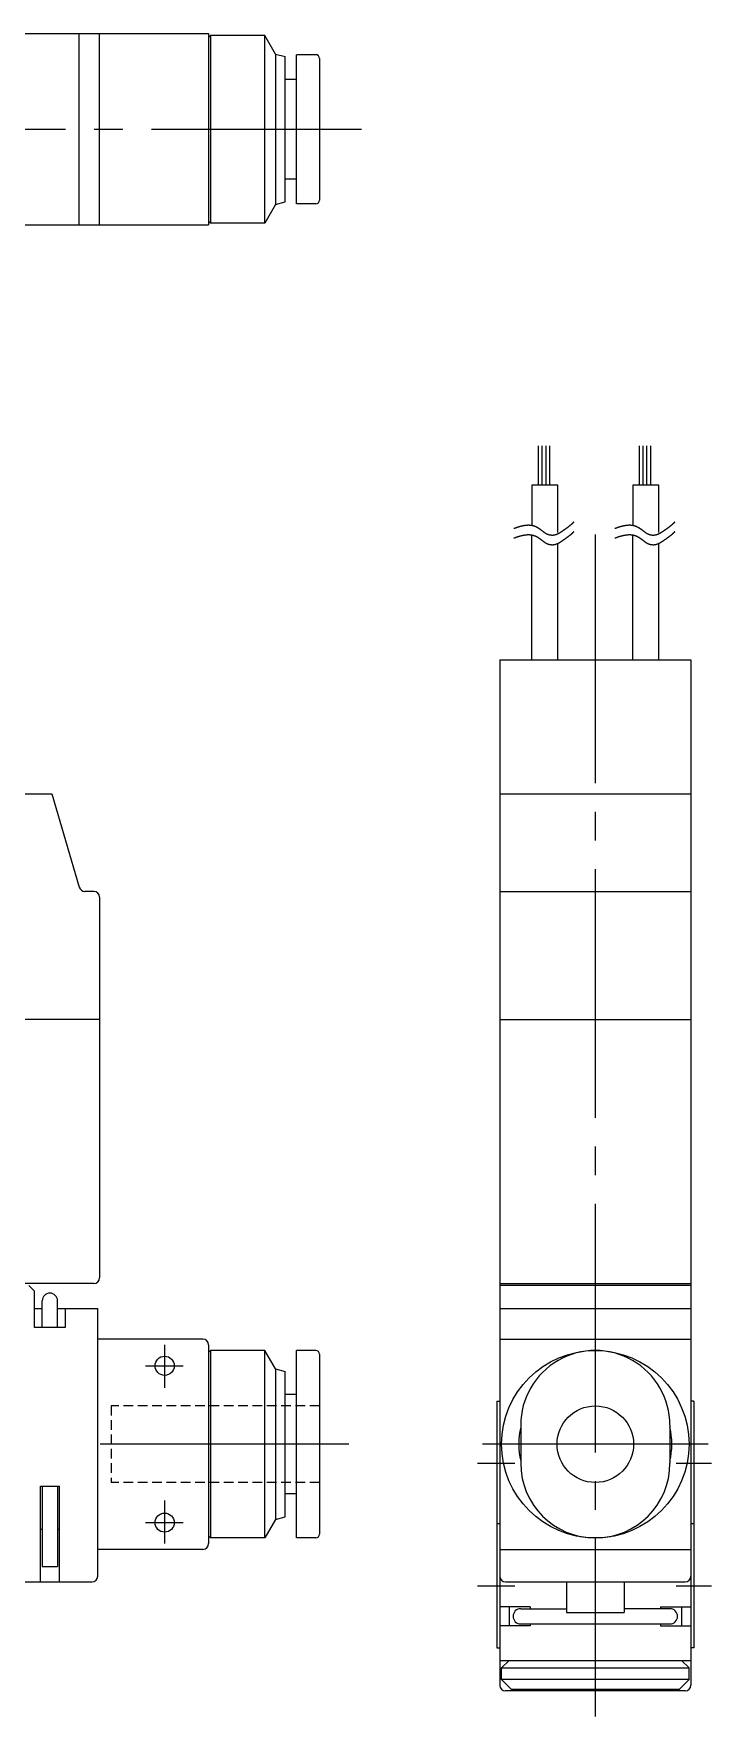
# Model space of a CAD drawing. Extents: x 47 to 209, y 151 to 271.
# Drawn here: x 174.1 to 209.5, y 183.3 to 271.3 of the extents above; entities that cross this region are included whole.
import ezdxf

# ---------------------------------------------------------------- set-up
doc = ezdxf.new("R2010")
doc.units = 0
doc.linetypes.add('CENTER', pattern=[17.5, 13, -1.5, 1.5, -1.5])
doc.linetypes.add('DASHED', pattern=[0.75, 0.5, -0.25])
doc.layers.get('0').update_dxf_attribs({"linetype": 'CONTINUOUS'})
doc.layers.add('CENTER', color=1, linetype='CENTER')

msp = doc.modelspace()

# ---------------------------------------------------------------- linework, layer by layer
at = {"color": 7, "linetype": 'CONTINUOUS'}
for p, q in [((113.508, 271.308), (183.208, 271.308)), ((176.445, 261.308), (176.445, 271.308)), ((177.508, 261.308), (177.508, 271.308)), ((183.208, 271.308), (183.208, 261.308)), ((183.208, 271.108), (183.308, 271.208)), ((183.308, 271.208), (183.308, 261.408)), ((186.151, 271.208), (183.308, 271.208)), ((186.151, 261.408), (186.151, 271.208)), ((186.708, 270.242), (186.151, 271.208)), ((186.708, 270.242), (186.708, 262.374)), ((186.708, 270.242), (187.208, 270.108)), ((187.208, 262.508), (187.208, 270.108)), ((188.808, 270.208), (187.808, 270.208)), ((187.808, 262.408), (187.808, 270.208)), ((189.008, 270.008), (189.008, 262.608)), ((187.808, 268.908), (187.208, 268.908)), ((187.808, 263.708), (187.208, 263.708)), ((186.708, 262.374), (186.151, 261.408)), ((186.708, 262.374), (187.208, 262.508)), ((188.808, 262.408), (187.808, 262.408)), ((113.508, 261.308), (183.208, 261.308)), ((183.308, 261.408), (183.208, 261.508)), ((186.151, 261.408), (183.308, 261.408)), ((200.451, 247.696), (200.451, 249.752)), ((200.651, 247.696), (200.651, 249.752)), ((200.851, 247.696), (200.851, 249.752)), ((201.051, 247.696), (201.051, 249.752)), ((205.731, 247.696), (205.731, 249.752)), ((205.931, 247.696), (205.931, 249.752)), ((206.131, 247.696), (206.131, 249.752)), ((206.331, 247.696), (206.331, 249.752)), ((200.114, 247.696), (200.114, 245.589)), ((201.464, 247.696), (200.114, 247.696)), ((201.464, 245.232), (201.464, 247.696)), ((205.394, 247.696), (205.394, 245.589)), ((206.744, 247.696), (205.394, 247.696)), ((206.744, 245.232), (206.744, 247.696)), ((200.114, 238.562), (200.114, 245.083)), ((201.464, 238.562), (201.464, 244.645)), ((205.394, 238.562), (205.394, 245.083)), ((206.744, 238.562), (206.744, 244.645)), ((198.429, 238.562), (198.429, 184.962)), ((198.429, 238.562), (208.429, 238.562)), ((208.429, 238.562), (208.429, 184.962)), ((167.008, 231.562), (175.008, 231.562)), ((175.008, 231.562), (176.445, 226.677)), ((198.429, 231.562), (208.429, 231.562)), ((177.208, 226.462), (176.733, 226.462)), ((177.508, 226.162), (177.508, 206.262)), ((198.429, 226.462), (208.429, 226.462)), ((177.508, 219.762), (149.508, 219.762)), ((198.429, 219.762), (208.429, 219.762)), ((177.208, 205.962), (161.008, 205.962)), ((173.808, 205.862), (174.108, 205.562)), ((198.429, 205.962), (208.429, 205.962)), ((208.429, 205.862), (198.429, 205.862)), ((174.108, 203.662), (174.108, 205.562)), ((174.508, 203.662), (174.508, 205.062)), ((175.308, 203.662), (175.308, 205.062)), ((174.108, 204.662), (174.508, 204.662)), ((175.308, 204.662), (177.408, 204.662)), ((175.708, 204.662), (175.708, 203.662)), ((177.408, 190.662), (177.408, 204.662)), ((198.429, 204.662), (208.429, 204.662)), ((175.708, 203.662), (174.108, 203.662)), ((182.908, 203.062), (177.408, 203.062)), ((183.208, 202.762), (183.208, 192.362)), ((183.208, 202.362), (183.308, 202.462)), ((183.308, 202.462), (183.308, 192.662)), ((186.151, 202.462), (183.308, 202.462)), ((186.151, 192.662), (186.151, 202.462)), ((186.708, 201.496), (186.151, 202.462)), ((188.808, 202.462), (187.808, 202.462)), ((187.808, 192.662), (187.808, 202.462)), ((198.429, 203.062), (208.429, 203.062)), ((186.708, 201.496), (186.708, 193.628)), ((186.708, 201.496), (187.208, 201.362)), ((189.008, 202.262), (189.008, 192.862)), ((187.208, 193.762), (187.208, 201.362)), ((187.808, 200.162), (187.208, 200.162)), ((198.279, 199.812), (198.429, 199.812)), ((198.279, 199.812), (198.279, 186.912)), ((208.579, 199.812), (208.429, 199.812)), ((208.579, 199.812), (208.579, 186.912)), ((199.529, 198.562), (199.529, 196.562)), ((207.329, 198.562), (207.329, 196.562)), ((174.408, 195.362), (175.408, 195.362)), ((174.408, 190.362), (174.408, 195.362)), ((174.508, 195.362), (174.508, 191.162)), ((175.308, 195.362), (175.308, 191.162)), ((175.408, 190.362), (175.408, 195.362)), ((187.808, 194.962), (187.208, 194.962)), ((186.708, 193.628), (186.151, 192.662)), ((186.708, 193.628), (187.208, 193.762)), ((174.408, 193.114), (174.508, 193.114)), ((175.308, 193.114), (175.408, 193.114)), ((183.308, 192.662), (183.208, 192.762)), ((198.279, 193.412), (198.429, 193.412)), ((208.429, 193.412), (208.579, 193.412)), ((182.908, 192.062), (177.408, 192.062)), ((186.151, 192.662), (183.308, 192.662)), ((188.808, 192.662), (187.808, 192.662)), ((198.429, 192.062), (208.429, 192.062)), ((174.508, 191.162), (175.308, 191.162)), ((172.932, 190.362), (177.108, 190.362)), ((198.729, 190.362), (208.129, 190.362)), ((201.929, 190.362), (201.929, 188.762)), ((204.929, 190.362), (204.929, 188.762)), ((200.029, 189.062), (198.429, 189.062)), ((198.929, 189.062), (198.929, 188.062)), ((199.529, 188.962), (201.929, 188.962)), ((200.029, 189.062), (200.029, 188.962)), ((201.929, 188.762), (204.929, 188.762)), ((207.329, 188.962), (204.929, 188.962)), ((206.829, 189.062), (206.829, 188.962)), ((206.829, 189.062), (208.429, 189.062)), ((207.929, 189.062), (207.929, 188.062)), ((200.029, 188.062), (198.429, 188.062)), ((199.529, 188.162), (207.329, 188.162)), ((200.029, 188.162), (200.029, 188.062)), ((206.829, 188.162), (206.829, 188.062)), ((206.829, 188.062), (208.429, 188.062)), ((198.279, 186.912), (198.429, 186.912)), ((208.579, 186.912), (208.429, 186.912)), ((198.429, 186.262), (208.429, 186.262)), ((198.929, 186.262), (198.529, 185.862)), ((198.529, 185.262), (198.529, 185.862)), ((198.529, 185.862), (208.329, 185.862)), ((207.929, 186.262), (208.329, 185.862)), ((208.329, 185.262), (208.329, 185.862)), ((208.329, 185.262), (198.529, 185.262)), ((198.529, 185.262), (199.029, 184.762)), ((199.029, 184.762), (207.829, 184.762)), ((207.829, 184.762), (208.329, 185.262)), ((208.129, 184.662), (198.729, 184.662))]:
    msp.add_line(p, q, dxfattribs=at)
at = {"color": 3, "linetype": 'DASHED'}
for p, q in [((189.008, 199.562), (178.108, 199.562)), ((178.108, 199.562), (178.108, 195.562)), ((189.008, 195.562), (178.108, 195.562))]:
    msp.add_line(p, q, dxfattribs=at)
at = {"color": 3}
for points in [[(202.309, 245.776, 0), (202.302, 245.769, 0), (202.294, 245.761, 0), (202.286, 245.753, 0), (202.279, 245.745, 0), (202.271, 245.737, 0), (202.263, 245.73, 0), (202.255, 245.722, 0), (202.247, 245.714, 0), (202.24, 245.707, 0), (202.232, 245.699, 0), (202.224, 245.692, 0), (202.216, 245.685, 0), (202.208, 245.677, 0), (202.2, 245.67, 0), (202.192, 245.663, 0), (202.184, 245.655, 0), (202.175, 245.648, 0), (202.167, 245.641, 0), (202.159, 245.634, 0), (202.151, 245.627, 0), (202.143, 245.62, 0), (202.134, 245.613, 0), (202.126, 245.606, 0), (202.118, 245.599, 0), (202.109, 245.592, 0), (202.101, 245.585, 0), (202.093, 245.578, 0), (202.084, 245.571, 0), (202.076, 245.564, 0), (202.067, 245.557, 0), (202.059, 245.55, 0), (202.05, 245.544, 0), (202.041, 245.537, 0), (202.033, 245.53, 0), (202.024, 245.524, 0), (202.016, 245.517, 0), (202.007, 245.51, 0), (201.998, 245.504, 0), (201.989, 245.497, 0), (201.981, 245.49, 0), (201.972, 245.484, 0), (201.963, 245.477, 0), (201.954, 245.471, 0), (201.945, 245.464, 0), (201.936, 245.458, 0), (201.928, 245.451, 0), (201.919, 245.445, 0), (201.91, 245.438, 0), (201.901, 245.432, 0), (201.892, 245.426, 0), (201.883, 245.419, 0), (201.874, 245.413, 0), (201.865, 245.406, 0), (201.856, 245.4, 0), (201.847, 245.394, 0), (201.837, 245.387, 0), (201.828, 245.381, 0), (201.819, 245.374, 0), (201.81, 245.368, 0), (201.801, 245.362, 0), (201.792, 245.355, 0), (201.782, 245.349, 0), (201.773, 245.343, 0), (201.764, 245.336, 0), (201.755, 245.33, 0), (201.745, 245.323, 0), (201.736, 245.317, 0), (201.727, 245.311, 0), (201.717, 245.304, 0), (201.708, 245.298, 0), (201.699, 245.292, 0), (201.689, 245.285, 0), (201.68, 245.279, 0), (201.671, 245.273, 0), (201.661, 245.266, 0), (201.652, 245.26, 0), (201.642, 245.254, 0), (201.633, 245.248, 0), (201.623, 245.242, 0), (201.614, 245.235, 0), (201.604, 245.229, 0), (201.595, 245.223, 0), (201.585, 245.217, 0), (201.575, 245.212, 0), (201.566, 245.206, 0), (201.556, 245.2, 0), (201.546, 245.194, 0), (201.537, 245.189, 0), (201.527, 245.183, 0), (201.517, 245.178, 0), (201.507, 245.173, 0), (201.497, 245.167, 0), (201.488, 245.162, 0), (201.478, 245.157, 0), (201.468, 245.152, 0), (201.458, 245.147, 0), (201.448, 245.143, 0), (201.438, 245.138, 0), (201.428, 245.134, 0), (201.418, 245.13, 0), (201.407, 245.125, 0), (201.397, 245.121, 0), (201.387, 245.118, 0), (201.377, 245.114, 0), (201.366, 245.11, 0), (201.356, 245.107, 0), (201.346, 245.104, 0), (201.335, 245.101, 0), (201.325, 245.098, 0), (201.315, 245.095, 0), (201.304, 245.092, 0), (201.293, 245.09, 0), (201.283, 245.088, 0), (201.272, 245.086, 0), (201.261, 245.084, 0), (201.251, 245.083, 0), (201.24, 245.081, 0), (201.229, 245.08, 0), (201.218, 245.079, 0), (201.207, 245.079, 0), (201.196, 245.078, 0), (201.185, 245.078, 0), (201.174, 245.078, 0), (201.163, 245.078, 0), (201.152, 245.078, 0), (201.141, 245.079, 0), (201.13, 245.08, 0), (201.119, 245.08, 0), (201.108, 245.082, 0), (201.097, 245.083, 0), (201.086, 245.084, 0), (201.075, 245.086, 0), (201.064, 245.088, 0), (201.053, 245.09, 0), (201.042, 245.093, 0), (201.032, 245.095, 0), (201.021, 245.098, 0), (201.01, 245.101, 0), (200.999, 245.104, 0), (200.989, 245.107, 0), (200.978, 245.11, 0), (200.968, 245.114, 0), (200.958, 245.118, 0), (200.947, 245.121, 0), (200.937, 245.125, 0), (200.927, 245.13, 0), (200.917, 245.134, 0), (200.907, 245.139, 0), (200.898, 245.143, 0), (200.888, 245.148, 0), (200.878, 245.153, 0), (200.869, 245.158, 0), (200.859, 245.163, 0), (200.85, 245.169, 0), (200.84, 245.174, 0), (200.831, 245.18, 0), (200.822, 245.186, 0), (200.812, 245.191, 0), (200.803, 245.197, 0), (200.794, 245.203, 0), (200.785, 245.209, 0), (200.776, 245.215, 0), (200.767, 245.222, 0), (200.758, 245.228, 0), (200.749, 245.234, 0), (200.74, 245.241, 0), (200.731, 245.247, 0), (200.722, 245.254, 0), (200.714, 245.26, 0), (200.705, 245.267, 0), (200.696, 245.274, 0), (200.687, 245.28, 0), (200.679, 245.287, 0), (200.67, 245.294, 0), (200.661, 245.301, 0), (200.652, 245.308, 0), (200.644, 245.314, 0), (200.635, 245.321, 0), (200.626, 245.328, 0), (200.617, 245.335, 0), (200.609, 245.342, 0), (200.6, 245.348, 0), (200.591, 245.355, 0), (200.582, 245.362, 0), (200.573, 245.369, 0), (200.564, 245.375, 0), (200.556, 245.382, 0), (200.547, 245.389, 0), (200.538, 245.395, 0), (200.529, 245.402, 0), (200.52, 245.408, 0), (200.51, 245.414, 0), (200.501, 245.421, 0), (200.492, 245.427, 0), (200.483, 245.433, 0), (200.473, 245.439, 0), (200.464, 245.445, 0), (200.455, 245.451, 0), (200.445, 245.457, 0), (200.436, 245.463, 0), (200.426, 245.468, 0), (200.417, 245.474, 0), (200.407, 245.479, 0), (200.397, 245.485, 0), (200.387, 245.49, 0), (200.378, 245.495, 0), (200.368, 245.5, 0), (200.358, 245.505, 0), (200.348, 245.51, 0), (200.338, 245.515, 0), (200.328, 245.52, 0), (200.318, 245.524, 0), (200.308, 245.529, 0), (200.298, 245.533, 0), (200.288, 245.537, 0), (200.277, 245.541, 0), (200.267, 245.545, 0), (200.257, 245.549, 0), (200.246, 245.553, 0), (200.236, 245.557, 0), (200.226, 245.56, 0), (200.215, 245.563, 0), (200.205, 245.567, 0), (200.194, 245.57, 0), (200.184, 245.573, 0), (200.173, 245.575, 0), (200.163, 245.578, 0), (200.152, 245.581, 0), (200.141, 245.583, 0), (200.131, 245.585, 0), (200.12, 245.587, 0), (200.109, 245.589, 0), (200.099, 245.591, 0), (200.088, 245.593, 0), (200.077, 245.595, 0), (200.066, 245.596, 0), (200.056, 245.597, 0), (200.045, 245.599, 0), (200.034, 245.6, 0), (200.023, 245.601, 0), (200.012, 245.601, 0), (200.001, 245.602, 0), (199.99, 245.603, 0), (199.979, 245.603, 0), (199.968, 245.603, 0), (199.957, 245.604, 0), (199.946, 245.604, 0), (199.935, 245.604, 0), (199.924, 245.604, 0), (199.913, 245.604, 0), (199.902, 245.603, 0), (199.891, 245.603, 0), (199.88, 245.602, 0), (199.869, 245.602, 0), (199.858, 245.601, 0), (199.847, 245.6, 0), (199.836, 245.599, 0), (199.825, 245.598, 0), (199.814, 245.597, 0), (199.803, 245.596, 0), (199.792, 245.595, 0), (199.781, 245.594, 0), (199.77, 245.592, 0), (199.759, 245.591, 0), (199.748, 245.589, 0), (199.736, 245.588, 0), (199.725, 245.586, 0), (199.714, 245.584, 0), (199.703, 245.583, 0), (199.692, 245.581, 0), (199.681, 245.579, 0), (199.67, 245.577, 0), (199.659, 245.575, 0), (199.648, 245.572, 0), (199.637, 245.57, 0), (199.626, 245.568, 0), (199.615, 245.566, 0), (199.605, 245.563, 0), (199.594, 245.561, 0), (199.583, 245.559, 0), (199.572, 245.556, 0), (199.561, 245.554, 0), (199.55, 245.551, 0), (199.539, 245.548, 0), (199.529, 245.546, 0), (199.518, 245.543, 0), (199.507, 245.54, 0), (199.496, 245.537, 0), (199.486, 245.535, 0), (199.475, 245.532, 0), (199.464, 245.529, 0), (199.454, 245.526, 0), (199.443, 245.523, 0), (199.432, 245.52, 0), (199.422, 245.517, 0), (199.411, 245.514, 0), (199.401, 245.511, 0), (199.39, 245.508, 0), (199.38, 245.504, 0), (199.369, 245.501, 0), (199.359, 245.498, 0), (199.348, 245.494, 0), (199.338, 245.491, 0), (199.328, 245.487, 0), (199.317, 245.484, 0), (199.307, 245.48, 0), (199.297, 245.477, 0), (199.286, 245.473, 0), (199.276, 245.469, 0), (199.266, 245.465, 0), (199.256, 245.461, 0), (199.245, 245.458, 0), (199.235, 245.454, 0), (199.225, 245.449, 0), (199.215, 245.445, 0), (199.205, 245.441, 0), (199.195, 245.437, 0), (199.185, 245.433, 0), (199.175, 245.428, 0)], [(207.589, 245.776, 0), (207.582, 245.769, 0), (207.574, 245.761, 0), (207.566, 245.753, 0), (207.559, 245.745, 0), (207.551, 245.737, 0), (207.543, 245.73, 0), (207.535, 245.722, 0), (207.527, 245.714, 0), (207.52, 245.707, 0), (207.512, 245.699, 0), (207.504, 245.692, 0), (207.496, 245.685, 0), (207.488, 245.677, 0), (207.48, 245.67, 0), (207.472, 245.663, 0), (207.464, 245.655, 0), (207.455, 245.648, 0), (207.447, 245.641, 0), (207.439, 245.634, 0), (207.431, 245.627, 0), (207.423, 245.62, 0), (207.414, 245.613, 0), (207.406, 245.606, 0), (207.398, 245.599, 0), (207.389, 245.592, 0), (207.381, 245.585, 0), (207.373, 245.578, 0), (207.364, 245.571, 0), (207.356, 245.564, 0), (207.347, 245.557, 0), (207.339, 245.55, 0), (207.33, 245.544, 0), (207.321, 245.537, 0), (207.313, 245.53, 0), (207.304, 245.524, 0), (207.296, 245.517, 0), (207.287, 245.51, 0), (207.278, 245.504, 0), (207.269, 245.497, 0), (207.261, 245.49, 0), (207.252, 245.484, 0), (207.243, 245.477, 0), (207.234, 245.471, 0), (207.225, 245.464, 0), (207.216, 245.458, 0), (207.208, 245.451, 0), (207.199, 245.445, 0), (207.19, 245.438, 0), (207.181, 245.432, 0), (207.172, 245.426, 0), (207.163, 245.419, 0), (207.154, 245.413, 0), (207.145, 245.406, 0), (207.136, 245.4, 0), (207.126, 245.394, 0), (207.117, 245.387, 0), (207.108, 245.381, 0), (207.099, 245.374, 0), (207.09, 245.368, 0), (207.081, 245.362, 0), (207.072, 245.355, 0), (207.062, 245.349, 0), (207.053, 245.343, 0), (207.044, 245.336, 0), (207.035, 245.33, 0), (207.025, 245.323, 0), (207.016, 245.317, 0), (207.007, 245.311, 0), (206.997, 245.304, 0), (206.988, 245.298, 0), (206.979, 245.292, 0), (206.969, 245.285, 0), (206.96, 245.279, 0), (206.951, 245.273, 0), (206.941, 245.266, 0), (206.932, 245.26, 0), (206.922, 245.254, 0), (206.913, 245.248, 0), (206.903, 245.242, 0), (206.894, 245.235, 0), (206.884, 245.229, 0), (206.875, 245.223, 0), (206.865, 245.217, 0), (206.855, 245.212, 0), (206.846, 245.206, 0), (206.836, 245.2, 0), (206.826, 245.194, 0), (206.817, 245.189, 0), (206.807, 245.183, 0), (206.797, 245.178, 0), (206.787, 245.173, 0), (206.777, 245.167, 0), (206.768, 245.162, 0), (206.758, 245.157, 0), (206.748, 245.152, 0), (206.738, 245.147, 0), (206.728, 245.143, 0), (206.718, 245.138, 0), (206.708, 245.134, 0), (206.698, 245.13, 0), (206.687, 245.125, 0), (206.677, 245.121, 0), (206.667, 245.118, 0), (206.657, 245.114, 0), (206.646, 245.11, 0), (206.636, 245.107, 0), (206.626, 245.104, 0), (206.615, 245.101, 0), (206.605, 245.098, 0), (206.594, 245.095, 0), (206.584, 245.092, 0), (206.573, 245.09, 0), (206.563, 245.088, 0), (206.552, 245.086, 0), (206.541, 245.084, 0), (206.531, 245.083, 0), (206.52, 245.081, 0), (206.509, 245.08, 0), (206.498, 245.079, 0), (206.487, 245.079, 0), (206.476, 245.078, 0), (206.465, 245.078, 0), (206.454, 245.078, 0), (206.443, 245.078, 0), (206.432, 245.078, 0), (206.421, 245.079, 0), (206.41, 245.08, 0), (206.399, 245.08, 0), (206.388, 245.082, 0), (206.377, 245.083, 0), (206.366, 245.084, 0), (206.355, 245.086, 0), (206.344, 245.088, 0), (206.333, 245.09, 0), (206.322, 245.093, 0), (206.312, 245.095, 0), (206.301, 245.098, 0), (206.29, 245.101, 0), (206.279, 245.104, 0), (206.269, 245.107, 0), (206.258, 245.11, 0), (206.248, 245.114, 0), (206.238, 245.118, 0), (206.227, 245.121, 0), (206.217, 245.125, 0), (206.207, 245.13, 0), (206.197, 245.134, 0), (206.187, 245.139, 0), (206.177, 245.143, 0), (206.168, 245.148, 0), (206.158, 245.153, 0), (206.149, 245.158, 0), (206.139, 245.163, 0), (206.13, 245.169, 0), (206.12, 245.174, 0), (206.111, 245.18, 0), (206.102, 245.186, 0), (206.092, 245.191, 0), (206.083, 245.197, 0), (206.074, 245.203, 0), (206.065, 245.209, 0), (206.056, 245.215, 0), (206.047, 245.222, 0), (206.038, 245.228, 0), (206.029, 245.234, 0), (206.02, 245.241, 0), (206.011, 245.247, 0), (206.002, 245.254, 0), (205.994, 245.26, 0), (205.985, 245.267, 0), (205.976, 245.274, 0), (205.967, 245.28, 0), (205.959, 245.287, 0), (205.95, 245.294, 0), (205.941, 245.301, 0), (205.932, 245.308, 0), (205.924, 245.314, 0), (205.915, 245.321, 0), (205.906, 245.328, 0), (205.897, 245.335, 0), (205.889, 245.342, 0), (205.88, 245.348, 0), (205.871, 245.355, 0), (205.862, 245.362, 0), (205.853, 245.369, 0), (205.844, 245.375, 0), (205.836, 245.382, 0), (205.827, 245.389, 0), (205.818, 245.395, 0), (205.809, 245.402, 0), (205.8, 245.408, 0), (205.79, 245.414, 0), (205.781, 245.421, 0), (205.772, 245.427, 0), (205.763, 245.433, 0), (205.753, 245.439, 0), (205.744, 245.445, 0), (205.735, 245.451, 0), (205.725, 245.457, 0), (205.716, 245.463, 0), (205.706, 245.468, 0), (205.697, 245.474, 0), (205.687, 245.479, 0), (205.677, 245.485, 0), (205.667, 245.49, 0), (205.658, 245.495, 0), (205.648, 245.5, 0), (205.638, 245.505, 0), (205.628, 245.51, 0), (205.618, 245.515, 0), (205.608, 245.52, 0), (205.598, 245.524, 0), (205.588, 245.529, 0), (205.578, 245.533, 0), (205.568, 245.537, 0), (205.557, 245.541, 0), (205.547, 245.545, 0), (205.537, 245.549, 0), (205.526, 245.553, 0), (205.516, 245.557, 0), (205.506, 245.56, 0), (205.495, 245.563, 0), (205.485, 245.567, 0), (205.474, 245.57, 0), (205.464, 245.573, 0), (205.453, 245.575, 0), (205.443, 245.578, 0), (205.432, 245.581, 0), (205.421, 245.583, 0), (205.411, 245.585, 0), (205.4, 245.587, 0), (205.389, 245.589, 0), (205.379, 245.591, 0), (205.368, 245.593, 0), (205.357, 245.595, 0), (205.346, 245.596, 0), (205.336, 245.597, 0), (205.325, 245.599, 0), (205.314, 245.6, 0), (205.303, 245.601, 0), (205.292, 245.601, 0), (205.281, 245.602, 0), (205.27, 245.603, 0), (205.259, 245.603, 0), (205.248, 245.603, 0), (205.237, 245.604, 0), (205.226, 245.604, 0), (205.215, 245.604, 0), (205.204, 245.604, 0), (205.193, 245.604, 0), (205.182, 245.603, 0), (205.171, 245.603, 0), (205.16, 245.602, 0), (205.149, 245.602, 0), (205.138, 245.601, 0), (205.127, 245.6, 0), (205.116, 245.599, 0), (205.105, 245.598, 0), (205.094, 245.597, 0), (205.083, 245.596, 0), (205.072, 245.595, 0), (205.061, 245.594, 0), (205.05, 245.592, 0), (205.039, 245.591, 0), (205.028, 245.589, 0), (205.016, 245.588, 0), (205.005, 245.586, 0), (204.994, 245.584, 0), (204.983, 245.583, 0), (204.972, 245.581, 0), (204.961, 245.579, 0), (204.95, 245.577, 0), (204.939, 245.575, 0), (204.928, 245.572, 0), (204.917, 245.57, 0), (204.906, 245.568, 0), (204.895, 245.566, 0), (204.885, 245.563, 0), (204.874, 245.561, 0), (204.863, 245.559, 0), (204.852, 245.556, 0), (204.841, 245.554, 0), (204.83, 245.551, 0), (204.819, 245.548, 0), (204.809, 245.546, 0), (204.798, 245.543, 0), (204.787, 245.54, 0), (204.776, 245.537, 0), (204.766, 245.535, 0), (204.755, 245.532, 0), (204.744, 245.529, 0), (204.734, 245.526, 0), (204.723, 245.523, 0), (204.712, 245.52, 0), (204.702, 245.517, 0), (204.691, 245.514, 0), (204.681, 245.511, 0), (204.67, 245.508, 0), (204.66, 245.504, 0), (204.649, 245.501, 0), (204.639, 245.498, 0), (204.628, 245.494, 0), (204.618, 245.491, 0), (204.608, 245.487, 0), (204.597, 245.484, 0), (204.587, 245.48, 0), (204.577, 245.477, 0), (204.566, 245.473, 0), (204.556, 245.469, 0), (204.546, 245.465, 0), (204.536, 245.461, 0), (204.525, 245.458, 0), (204.515, 245.454, 0), (204.505, 245.449, 0), (204.495, 245.445, 0), (204.485, 245.441, 0), (204.475, 245.437, 0), (204.465, 245.433, 0), (204.455, 245.428, 0)], [(202.309, 245.271, 0), (202.302, 245.263, 0), (202.294, 245.255, 0), (202.286, 245.248, 0), (202.279, 245.24, 0), (202.271, 245.232, 0), (202.263, 245.224, 0), (202.255, 245.217, 0), (202.247, 245.209, 0), (202.24, 245.202, 0), (202.232, 245.194, 0), (202.224, 245.187, 0), (202.216, 245.179, 0), (202.208, 245.172, 0), (202.2, 245.165, 0), (202.192, 245.157, 0), (202.184, 245.15, 0), (202.175, 245.143, 0), (202.167, 245.136, 0), (202.159, 245.129, 0), (202.151, 245.121, 0), (202.143, 245.114, 0), (202.134, 245.107, 0), (202.126, 245.1, 0), (202.118, 245.093, 0), (202.109, 245.086, 0), (202.101, 245.079, 0), (202.093, 245.073, 0), (202.084, 245.066, 0), (202.076, 245.059, 0), (202.067, 245.052, 0), (202.059, 245.045, 0), (202.05, 245.039, 0), (202.041, 245.032, 0), (202.033, 245.025, 0), (202.024, 245.018, 0), (202.016, 245.012, 0), (202.007, 245.005, 0), (201.998, 244.998, 0), (201.989, 244.992, 0), (201.981, 244.985, 0), (201.972, 244.979, 0), (201.963, 244.972, 0), (201.954, 244.966, 0), (201.945, 244.959, 0), (201.936, 244.953, 0), (201.928, 244.946, 0), (201.919, 244.94, 0), (201.91, 244.933, 0), (201.901, 244.927, 0), (201.892, 244.92, 0), (201.883, 244.914, 0), (201.874, 244.907, 0), (201.865, 244.901, 0), (201.856, 244.895, 0), (201.847, 244.888, 0), (201.837, 244.882, 0), (201.828, 244.876, 0), (201.819, 244.869, 0), (201.81, 244.863, 0), (201.801, 244.856, 0), (201.792, 244.85, 0), (201.782, 244.844, 0), (201.773, 244.837, 0), (201.764, 244.831, 0), (201.755, 244.825, 0), (201.745, 244.818, 0), (201.736, 244.812, 0), (201.727, 244.806, 0), (201.717, 244.799, 0), (201.708, 244.793, 0), (201.699, 244.786, 0), (201.689, 244.78, 0), (201.68, 244.774, 0), (201.671, 244.767, 0), (201.661, 244.761, 0), (201.652, 244.755, 0), (201.642, 244.749, 0), (201.633, 244.742, 0), (201.623, 244.736, 0), (201.614, 244.73, 0), (201.604, 244.724, 0), (201.595, 244.718, 0), (201.585, 244.712, 0), (201.575, 244.706, 0), (201.566, 244.701, 0), (201.556, 244.695, 0), (201.546, 244.689, 0), (201.537, 244.684, 0), (201.527, 244.678, 0), (201.517, 244.673, 0), (201.507, 244.667, 0), (201.497, 244.662, 0), (201.488, 244.657, 0), (201.478, 244.652, 0), (201.468, 244.647, 0), (201.458, 244.642, 0), (201.448, 244.638, 0), (201.438, 244.633, 0), (201.428, 244.629, 0), (201.418, 244.624, 0), (201.407, 244.62, 0), (201.397, 244.616, 0), (201.387, 244.612, 0), (201.377, 244.609, 0), (201.366, 244.605, 0), (201.356, 244.602, 0), (201.346, 244.598, 0), (201.335, 244.595, 0), (201.325, 244.593, 0), (201.315, 244.59, 0), (201.304, 244.587, 0), (201.293, 244.585, 0), (201.283, 244.583, 0), (201.272, 244.581, 0), (201.261, 244.579, 0), (201.251, 244.577, 0), (201.24, 244.576, 0), (201.229, 244.575, 0), (201.218, 244.574, 0), (201.207, 244.573, 0), (201.196, 244.573, 0), (201.185, 244.573, 0), (201.174, 244.573, 0), (201.163, 244.573, 0), (201.152, 244.573, 0), (201.141, 244.574, 0), (201.13, 244.574, 0), (201.119, 244.575, 0), (201.108, 244.576, 0), (201.097, 244.578, 0), (201.086, 244.579, 0), (201.075, 244.581, 0), (201.064, 244.583, 0), (201.053, 244.585, 0), (201.042, 244.587, 0), (201.032, 244.59, 0), (201.021, 244.593, 0), (201.01, 244.595, 0), (200.999, 244.598, 0), (200.989, 244.602, 0), (200.978, 244.605, 0), (200.968, 244.609, 0), (200.958, 244.612, 0), (200.947, 244.616, 0), (200.937, 244.62, 0), (200.927, 244.625, 0), (200.917, 244.629, 0), (200.907, 244.633, 0), (200.898, 244.638, 0), (200.888, 244.643, 0), (200.878, 244.648, 0), (200.869, 244.653, 0), (200.859, 244.658, 0), (200.85, 244.664, 0), (200.84, 244.669, 0), (200.831, 244.675, 0), (200.822, 244.68, 0), (200.812, 244.686, 0), (200.803, 244.692, 0), (200.794, 244.698, 0), (200.785, 244.704, 0), (200.776, 244.71, 0), (200.767, 244.716, 0), (200.758, 244.723, 0), (200.749, 244.729, 0), (200.74, 244.736, 0), (200.731, 244.742, 0), (200.722, 244.749, 0), (200.714, 244.755, 0), (200.705, 244.762, 0), (200.696, 244.768, 0), (200.687, 244.775, 0), (200.679, 244.782, 0), (200.67, 244.789, 0), (200.661, 244.796, 0), (200.652, 244.802, 0), (200.644, 244.809, 0), (200.635, 244.816, 0), (200.626, 244.823, 0), (200.617, 244.83, 0), (200.609, 244.836, 0), (200.6, 244.843, 0), (200.591, 244.85, 0), (200.582, 244.857, 0), (200.573, 244.863, 0), (200.564, 244.87, 0), (200.556, 244.877, 0), (200.547, 244.883, 0), (200.538, 244.89, 0), (200.529, 244.896, 0), (200.52, 244.903, 0), (200.51, 244.909, 0), (200.501, 244.916, 0), (200.492, 244.922, 0), (200.483, 244.928, 0), (200.473, 244.934, 0), (200.464, 244.94, 0), (200.455, 244.946, 0), (200.445, 244.952, 0), (200.436, 244.958, 0), (200.426, 244.963, 0), (200.417, 244.969, 0), (200.407, 244.974, 0), (200.397, 244.98, 0), (200.387, 244.985, 0), (200.378, 244.99, 0), (200.368, 244.995, 0), (200.358, 245, 0), (200.348, 245.005, 0), (200.338, 245.01, 0), (200.328, 245.014, 0), (200.318, 245.019, 0), (200.308, 245.023, 0), (200.298, 245.028, 0), (200.288, 245.032, 0), (200.277, 245.036, 0), (200.267, 245.04, 0), (200.257, 245.044, 0), (200.246, 245.048, 0), (200.236, 245.051, 0), (200.226, 245.055, 0), (200.215, 245.058, 0), (200.205, 245.061, 0), (200.194, 245.064, 0), (200.184, 245.067, 0), (200.173, 245.07, 0), (200.163, 245.073, 0), (200.152, 245.075, 0), (200.141, 245.078, 0), (200.131, 245.08, 0), (200.12, 245.082, 0), (200.109, 245.084, 0), (200.099, 245.086, 0), (200.088, 245.088, 0), (200.077, 245.089, 0), (200.066, 245.091, 0), (200.056, 245.092, 0), (200.045, 245.093, 0), (200.034, 245.094, 0), (200.023, 245.095, 0), (200.012, 245.096, 0), (200.001, 245.097, 0), (199.99, 245.097, 0), (199.979, 245.098, 0), (199.968, 245.098, 0), (199.957, 245.098, 0), (199.946, 245.099, 0), (199.935, 245.099, 0), (199.924, 245.099, 0), (199.913, 245.098, 0), (199.902, 245.098, 0), (199.891, 245.098, 0), (199.88, 245.097, 0), (199.869, 245.097, 0), (199.858, 245.096, 0), (199.847, 245.095, 0), (199.836, 245.094, 0), (199.825, 245.093, 0), (199.814, 245.092, 0), (199.803, 245.091, 0), (199.792, 245.09, 0), (199.781, 245.089, 0), (199.77, 245.087, 0), (199.759, 245.086, 0), (199.748, 245.084, 0), (199.736, 245.083, 0), (199.725, 245.081, 0), (199.714, 245.079, 0), (199.703, 245.077, 0), (199.692, 245.075, 0), (199.681, 245.073, 0), (199.67, 245.071, 0), (199.659, 245.069, 0), (199.648, 245.067, 0), (199.637, 245.065, 0), (199.626, 245.063, 0), (199.615, 245.061, 0), (199.605, 245.058, 0), (199.594, 245.056, 0), (199.583, 245.053, 0), (199.572, 245.051, 0), (199.561, 245.048, 0), (199.55, 245.046, 0), (199.539, 245.043, 0), (199.529, 245.04, 0), (199.518, 245.038, 0), (199.507, 245.035, 0), (199.496, 245.032, 0), (199.486, 245.029, 0), (199.475, 245.027, 0), (199.464, 245.024, 0), (199.454, 245.021, 0), (199.443, 245.018, 0), (199.432, 245.015, 0), (199.422, 245.012, 0), (199.411, 245.009, 0), (199.401, 245.006, 0), (199.39, 245.002, 0), (199.38, 244.999, 0), (199.369, 244.996, 0), (199.359, 244.993, 0), (199.348, 244.989, 0), (199.338, 244.986, 0), (199.328, 244.982, 0), (199.317, 244.979, 0), (199.307, 244.975, 0), (199.297, 244.971, 0), (199.286, 244.968, 0), (199.276, 244.964, 0), (199.266, 244.96, 0), (199.256, 244.956, 0), (199.245, 244.952, 0), (199.235, 244.948, 0), (199.225, 244.944, 0), (199.215, 244.94, 0), (199.205, 244.936, 0), (199.195, 244.932, 0), (199.185, 244.927, 0), (199.175, 244.923, 0)], [(207.589, 245.271, 0), (207.582, 245.263, 0), (207.574, 245.255, 0), (207.566, 245.248, 0), (207.559, 245.24, 0), (207.551, 245.232, 0), (207.543, 245.224, 0), (207.535, 245.217, 0), (207.527, 245.209, 0), (207.52, 245.202, 0), (207.512, 245.194, 0), (207.504, 245.187, 0), (207.496, 245.179, 0), (207.488, 245.172, 0), (207.48, 245.165, 0), (207.472, 245.157, 0), (207.464, 245.15, 0), (207.455, 245.143, 0), (207.447, 245.136, 0), (207.439, 245.129, 0), (207.431, 245.121, 0), (207.423, 245.114, 0), (207.414, 245.107, 0), (207.406, 245.1, 0), (207.398, 245.093, 0), (207.389, 245.086, 0), (207.381, 245.079, 0), (207.373, 245.073, 0), (207.364, 245.066, 0), (207.356, 245.059, 0), (207.347, 245.052, 0), (207.339, 245.045, 0), (207.33, 245.039, 0), (207.321, 245.032, 0), (207.313, 245.025, 0), (207.304, 245.018, 0), (207.296, 245.012, 0), (207.287, 245.005, 0), (207.278, 244.998, 0), (207.269, 244.992, 0), (207.261, 244.985, 0), (207.252, 244.979, 0), (207.243, 244.972, 0), (207.234, 244.966, 0), (207.225, 244.959, 0), (207.216, 244.953, 0), (207.208, 244.946, 0), (207.199, 244.94, 0), (207.19, 244.933, 0), (207.181, 244.927, 0), (207.172, 244.92, 0), (207.163, 244.914, 0), (207.154, 244.907, 0), (207.145, 244.901, 0), (207.136, 244.895, 0), (207.126, 244.888, 0), (207.117, 244.882, 0), (207.108, 244.876, 0), (207.099, 244.869, 0), (207.09, 244.863, 0), (207.081, 244.856, 0), (207.072, 244.85, 0), (207.062, 244.844, 0), (207.053, 244.837, 0), (207.044, 244.831, 0), (207.035, 244.825, 0), (207.025, 244.818, 0), (207.016, 244.812, 0), (207.007, 244.806, 0), (206.997, 244.799, 0), (206.988, 244.793, 0), (206.979, 244.786, 0), (206.969, 244.78, 0), (206.96, 244.774, 0), (206.951, 244.767, 0), (206.941, 244.761, 0), (206.932, 244.755, 0), (206.922, 244.749, 0), (206.913, 244.742, 0), (206.903, 244.736, 0), (206.894, 244.73, 0), (206.884, 244.724, 0), (206.875, 244.718, 0), (206.865, 244.712, 0), (206.855, 244.706, 0), (206.846, 244.701, 0), (206.836, 244.695, 0), (206.826, 244.689, 0), (206.817, 244.684, 0), (206.807, 244.678, 0), (206.797, 244.673, 0), (206.787, 244.667, 0), (206.777, 244.662, 0), (206.768, 244.657, 0), (206.758, 244.652, 0), (206.748, 244.647, 0), (206.738, 244.642, 0), (206.728, 244.638, 0), (206.718, 244.633, 0), (206.708, 244.629, 0), (206.698, 244.624, 0), (206.687, 244.62, 0), (206.677, 244.616, 0), (206.667, 244.612, 0), (206.657, 244.609, 0), (206.646, 244.605, 0), (206.636, 244.602, 0), (206.626, 244.598, 0), (206.615, 244.595, 0), (206.605, 244.593, 0), (206.594, 244.59, 0), (206.584, 244.587, 0), (206.573, 244.585, 0), (206.563, 244.583, 0), (206.552, 244.581, 0), (206.541, 244.579, 0), (206.531, 244.577, 0), (206.52, 244.576, 0), (206.509, 244.575, 0), (206.498, 244.574, 0), (206.487, 244.573, 0), (206.476, 244.573, 0), (206.465, 244.573, 0), (206.454, 244.573, 0), (206.443, 244.573, 0), (206.432, 244.573, 0), (206.421, 244.574, 0), (206.41, 244.574, 0), (206.399, 244.575, 0), (206.388, 244.576, 0), (206.377, 244.578, 0), (206.366, 244.579, 0), (206.355, 244.581, 0), (206.344, 244.583, 0), (206.333, 244.585, 0), (206.322, 244.587, 0), (206.312, 244.59, 0), (206.301, 244.593, 0), (206.29, 244.595, 0), (206.279, 244.598, 0), (206.269, 244.602, 0), (206.258, 244.605, 0), (206.248, 244.609, 0), (206.238, 244.612, 0), (206.227, 244.616, 0), (206.217, 244.62, 0), (206.207, 244.625, 0), (206.197, 244.629, 0), (206.187, 244.633, 0), (206.177, 244.638, 0), (206.168, 244.643, 0), (206.158, 244.648, 0), (206.149, 244.653, 0), (206.139, 244.658, 0), (206.13, 244.664, 0), (206.12, 244.669, 0), (206.111, 244.675, 0), (206.102, 244.68, 0), (206.092, 244.686, 0), (206.083, 244.692, 0), (206.074, 244.698, 0), (206.065, 244.704, 0), (206.056, 244.71, 0), (206.047, 244.716, 0), (206.038, 244.723, 0), (206.029, 244.729, 0), (206.02, 244.736, 0), (206.011, 244.742, 0), (206.002, 244.749, 0), (205.994, 244.755, 0), (205.985, 244.762, 0), (205.976, 244.768, 0), (205.967, 244.775, 0), (205.959, 244.782, 0), (205.95, 244.789, 0), (205.941, 244.796, 0), (205.932, 244.802, 0), (205.924, 244.809, 0), (205.915, 244.816, 0), (205.906, 244.823, 0), (205.897, 244.83, 0), (205.889, 244.836, 0), (205.88, 244.843, 0), (205.871, 244.85, 0), (205.862, 244.857, 0), (205.853, 244.863, 0), (205.844, 244.87, 0), (205.836, 244.877, 0), (205.827, 244.883, 0), (205.818, 244.89, 0), (205.809, 244.896, 0), (205.8, 244.903, 0), (205.79, 244.909, 0), (205.781, 244.916, 0), (205.772, 244.922, 0), (205.763, 244.928, 0), (205.753, 244.934, 0), (205.744, 244.94, 0), (205.735, 244.946, 0), (205.725, 244.952, 0), (205.716, 244.958, 0), (205.706, 244.963, 0), (205.697, 244.969, 0), (205.687, 244.974, 0), (205.677, 244.98, 0), (205.667, 244.985, 0), (205.658, 244.99, 0), (205.648, 244.995, 0), (205.638, 245, 0), (205.628, 245.005, 0), (205.618, 245.01, 0), (205.608, 245.014, 0), (205.598, 245.019, 0), (205.588, 245.023, 0), (205.578, 245.028, 0), (205.568, 245.032, 0), (205.557, 245.036, 0), (205.547, 245.04, 0), (205.537, 245.044, 0), (205.526, 245.048, 0), (205.516, 245.051, 0), (205.506, 245.055, 0), (205.495, 245.058, 0), (205.485, 245.061, 0), (205.474, 245.064, 0), (205.464, 245.067, 0), (205.453, 245.07, 0), (205.443, 245.073, 0), (205.432, 245.075, 0), (205.421, 245.078, 0), (205.411, 245.08, 0), (205.4, 245.082, 0), (205.389, 245.084, 0), (205.379, 245.086, 0), (205.368, 245.088, 0), (205.357, 245.089, 0), (205.346, 245.091, 0), (205.336, 245.092, 0), (205.325, 245.093, 0), (205.314, 245.094, 0), (205.303, 245.095, 0), (205.292, 245.096, 0), (205.281, 245.097, 0), (205.27, 245.097, 0), (205.259, 245.098, 0), (205.248, 245.098, 0), (205.237, 245.098, 0), (205.226, 245.099, 0), (205.215, 245.099, 0), (205.204, 245.099, 0), (205.193, 245.098, 0), (205.182, 245.098, 0), (205.171, 245.098, 0), (205.16, 245.097, 0), (205.149, 245.097, 0), (205.138, 245.096, 0), (205.127, 245.095, 0), (205.116, 245.094, 0), (205.105, 245.093, 0), (205.094, 245.092, 0), (205.083, 245.091, 0), (205.072, 245.09, 0), (205.061, 245.089, 0), (205.05, 245.087, 0), (205.039, 245.086, 0), (205.028, 245.084, 0), (205.016, 245.083, 0), (205.005, 245.081, 0), (204.994, 245.079, 0), (204.983, 245.077, 0), (204.972, 245.075, 0), (204.961, 245.073, 0), (204.95, 245.071, 0), (204.939, 245.069, 0), (204.928, 245.067, 0), (204.917, 245.065, 0), (204.906, 245.063, 0), (204.895, 245.061, 0), (204.885, 245.058, 0), (204.874, 245.056, 0), (204.863, 245.053, 0), (204.852, 245.051, 0), (204.841, 245.048, 0), (204.83, 245.046, 0), (204.819, 245.043, 0), (204.809, 245.04, 0), (204.798, 245.038, 0), (204.787, 245.035, 0), (204.776, 245.032, 0), (204.766, 245.029, 0), (204.755, 245.027, 0), (204.744, 245.024, 0), (204.734, 245.021, 0), (204.723, 245.018, 0), (204.712, 245.015, 0), (204.702, 245.012, 0), (204.691, 245.009, 0), (204.681, 245.006, 0), (204.67, 245.002, 0), (204.66, 244.999, 0), (204.649, 244.996, 0), (204.639, 244.993, 0), (204.628, 244.989, 0), (204.618, 244.986, 0), (204.608, 244.982, 0), (204.597, 244.979, 0), (204.587, 244.975, 0), (204.577, 244.971, 0), (204.566, 244.968, 0), (204.556, 244.964, 0), (204.546, 244.96, 0), (204.536, 244.956, 0), (204.525, 244.952, 0), (204.515, 244.948, 0), (204.505, 244.944, 0), (204.495, 244.94, 0), (204.485, 244.936, 0), (204.475, 244.932, 0), (204.465, 244.927, 0), (204.455, 244.923, 0)]]:
    msp.add_polyline3d(points, dxfattribs=at)
at = {"color": 7, "linetype": 'CONTINUOUS'}
for centre, radius in [((203.429, 197.562), 4.9), ((180.908, 201.662), 0.5), ((203.429, 197.562), 2), ((180.908, 193.462), 0.5)]:
    msp.add_circle(centre, radius, dxfattribs=at)
for centre, radius, start, end in [((188.808, 270.008), 0.2, 0, 90), ((188.808, 262.608), 0.2, 270, 0), ((176.733, 226.762), 0.3, 196.38953, 270), ((177.208, 226.162), 0.3, 0, 90), ((177.208, 206.262), 0.3, 270, 0), ((174.908, 205.062), 0.4, 0, 180), ((182.908, 202.762), 0.3, 0, 90), ((188.808, 202.262), 0.2, 0, 90), ((203.429, 198.562), 3.9, 359.99999, 180), ((203.429, 197.562), 4, 167.07062, 192.92939), ((203.429, 197.562), 4, 347.07061, 12.92938), ((203.429, 196.562), 3.9, 180, 359.99999), ((188.808, 192.862), 0.2, 270, 0), ((182.908, 192.362), 0.3, 270, 0), ((177.108, 190.662), 0.3, 270, 0), ((198.729, 190.662), 0.3, 180, 270), ((208.129, 190.662), 0.3, 270, 0), ((199.529, 188.562), 0.4, 90, 270), ((207.329, 188.562), 0.4, 270, 90), ((198.729, 184.962), 0.3, 180, 270), ((208.129, 184.962), 0.3, 270, 0)]:
    msp.add_arc(centre, radius, start, end, dxfattribs=at)
at = {"layer": 'CENTER', "color": 1, "linetype": 'CENTER'}
for p, q in [((110.217, 266.308), (191.208, 266.308)), ((203.429, 245.124), (203.429, 183.334)), ((180.908, 202.762), (180.908, 200.512)), ((179.91, 201.662), (181.881, 201.662)), ((190.543, 197.562), (177.408, 197.562)), ((209.329, 197.562), (197.529, 197.562)), ((197.26, 196.562), (199.224, 196.562)), ((207.658, 196.562), (209.497, 196.562)), ((180.908, 194.612), (180.908, 192.362)), ((179.91, 193.462), (181.881, 193.462)), ((197.26, 190.162), (199.224, 190.162)), ((207.658, 190.162), (209.497, 190.162))]:
    msp.add_line(p, q, dxfattribs=at)

doc.saveas('drawing.dxf')
